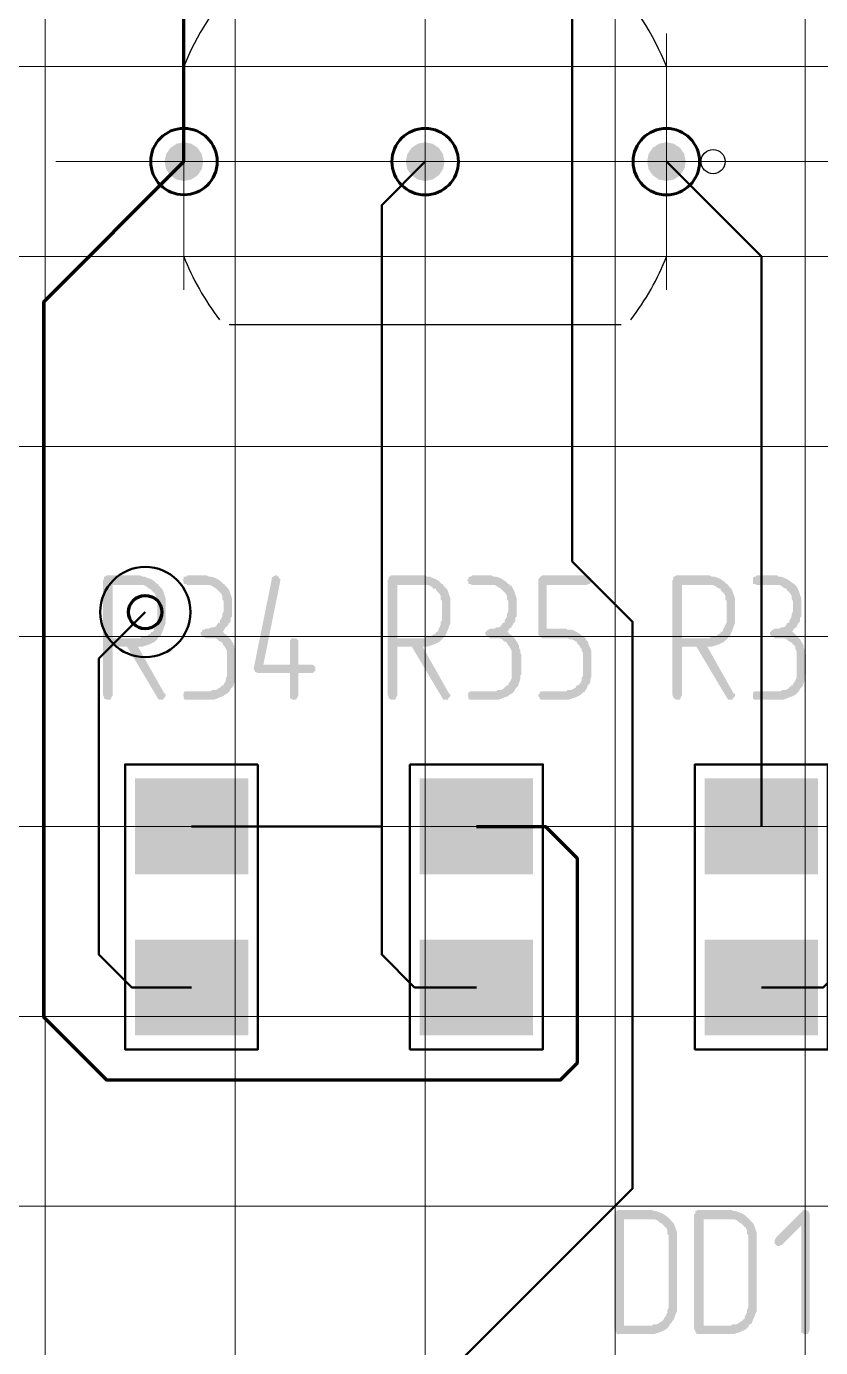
# Model space of a CAD drawing. Extents: x 260 to 1101, y 70 to 664.
# Drawn here: x 594.92 to 611.64, y 495.81 to 523.63 of the extents above; entities that cross this region are included whole.
import ezdxf

# ---------------------------------------------------------------- set-up
doc = ezdxf.new("R2010")
doc.units = 0
doc.header["$MEASUREMENT"] = 0
doc.layers.add('PDF _Геометрия', color=7, linetype='CONTINUOUS')
doc.layers.add('PDF _Сплошная заливка', color=7, linetype='CONTINUOUS')

msp = doc.modelspace()

# ---------------------------------------------------------------- hatches: boundary and pattern name
at = {"layer": 'PDF _Сплошная заливка', "true_color": 0xffffff, "transparency": 33554559}
for points in [[(597.83, 520.786), (597.861, 520.942), (597.95, 521.075), (598.082, 521.163), (598.238, 521.194), (598.238, 520.786)], [(602.908, 520.786), (602.939, 520.942), (603.028, 521.075), (603.16, 521.163), (603.316, 521.194), (603.316, 520.786)], [(607.987, 520.786), (608.018, 520.942), (608.106, 521.075), (608.238, 521.163), (608.394, 521.194), (608.394, 520.786)], [(598.238, 520.378), (598.082, 520.409), (597.95, 520.498), (597.861, 520.63), (597.83, 520.786), (598.238, 520.786)], [(598.646, 520.786), (598.615, 520.63), (598.526, 520.498), (598.394, 520.409), (598.238, 520.378), (598.238, 520.786)], [(603.316, 520.378), (603.16, 520.409), (603.028, 520.498), (602.939, 520.63), (602.908, 520.786), (603.316, 520.786)], [(603.724, 520.786), (603.693, 520.63), (603.604, 520.498), (603.472, 520.409), (603.316, 520.378), (603.316, 520.786)], [(608.394, 520.378), (608.238, 520.409), (608.106, 520.498), (608.018, 520.63), (607.987, 520.786), (608.394, 520.786)], [(608.802, 520.786), (608.771, 520.63), (608.683, 520.498), (608.55, 520.409), (608.394, 520.378), (608.394, 520.786)]]:
    msp.add_hatch(color=7, dxfattribs=at).paths.add_polyline_path(points)
at = {"layer": 'PDF _Сплошная заливка', "transparency": 33554559}
for points in [[(598.238, 520.786), (598.238, 521.194), (598.394, 521.163), (598.526, 521.075), (598.615, 520.942), (598.646, 520.786)], [(603.316, 520.786), (603.316, 521.194), (603.472, 521.163), (603.604, 521.075), (603.693, 520.942), (603.724, 520.786)], [(608.394, 520.786), (608.394, 521.194), (608.55, 521.163), (608.683, 521.075), (608.771, 520.942), (608.802, 520.786)], [(598.716, 512.071), (598.767, 512.046), (598.818, 512.046), (598.894, 512.02), (598.945, 511.995), (599.021, 511.944), (599.046, 511.919), (599.072, 511.893), (599.097, 511.893), (599.097, 511.893), (599.097, 511.868), (599.123, 511.843), (599.173, 511.792), (599.199, 511.741), (599.224, 511.665), (599.25, 511.588), (599.25, 511.538), (599.25, 511.512), (599.25, 511.309), (599.25, 511.258), (599.25, 511.208), (599.224, 511.182), (599.224, 511.182), (599.224, 511.182), (599.224, 511.157), (599.224, 511.157), (599.224, 511.106), (599.199, 511.08), (599.199, 511.08), (599.173, 511.055), (599.173, 511.03), (599.148, 511.004), (599.123, 510.979), (599.097, 510.953), (599.072, 510.903), (599.046, 510.877), (599.046, 510.877), (599.072, 510.877), (599.072, 510.852), (599.123, 510.827), (599.148, 510.801), (599.173, 510.776), (599.224, 510.725), (599.25, 510.674), (599.25, 510.674), (599.275, 510.649), (599.275, 510.623), (599.3, 510.598), (599.3, 510.547), (599.326, 510.496), (599.326, 510.445), (599.326, 510.395), (599.326, 510.014), (599.326, 510.014), (599.326, 509.988), (599.326, 509.988), (599.326, 509.963), (599.326, 509.938), (599.326, 509.887), (599.3, 509.81), (599.275, 509.734), (599.224, 509.683), (599.199, 509.633), (599.173, 509.607), (599.173, 509.607), (599.148, 509.582), (599.097, 509.557), (599.072, 509.531), (598.996, 509.506), (598.945, 509.48), (598.869, 509.455), (598.818, 509.455), (598.767, 509.455), (598.31, 509.455), (598.285, 509.455), (598.259, 509.455), (598.234, 509.48), (598.234, 509.48), (598.234, 509.506), (598.234, 509.531), (598.209, 509.557), (598.209, 509.557), (598.234, 509.557), (598.234, 509.582), (598.234, 509.607), (598.234, 509.607), (598.259, 509.633), (598.285, 509.633), (598.31, 509.633), (598.792, 509.633), (598.843, 509.658), (598.869, 509.658), (598.919, 509.658), (598.945, 509.683), (598.996, 509.709), (599.046, 509.76), (599.046, 509.76), (599.072, 509.76), (599.072, 509.785), (599.097, 509.81), (599.123, 509.861), (599.123, 509.912), (599.148, 509.963), (599.148, 510.014), (599.148, 510.395), (599.148, 510.395), (599.148, 510.42), (599.148, 510.445), (599.148, 510.471), (599.123, 510.522), (599.097, 510.573), (599.072, 510.598), (599.046, 510.649), (599.046, 510.649), (599.021, 510.674), (598.996, 510.674), (598.97, 510.699), (598.945, 510.725), (598.894, 510.75), (598.843, 510.75), (598.767, 510.75), (598.691, 510.75), (598.666, 510.776), (598.64, 510.776), (598.615, 510.776), (598.615, 510.801), (598.615, 510.801), (598.589, 510.827), (598.589, 510.852), (598.589, 510.852), (598.589, 510.877), (598.615, 510.877), (598.615, 510.903), (598.615, 510.903), (598.64, 510.928), (598.666, 510.928), (598.691, 510.953), (598.716, 510.953), (598.742, 510.953), (598.767, 510.953), (598.818, 510.979), (598.869, 510.979), (598.919, 511.004), (598.945, 511.055), (598.945, 511.055), (598.97, 511.08), (598.996, 511.08), (598.996, 511.131), (599.021, 511.157), (599.046, 511.208), (599.046, 511.258), (599.072, 511.309), (599.072, 511.512), (599.072, 511.512), (599.072, 511.538), (599.046, 511.563), (599.046, 511.588), (599.046, 511.639), (599.021, 511.69), (598.996, 511.715), (598.945, 511.766), (598.945, 511.766), (598.919, 511.792), (598.919, 511.792), (598.869, 511.817), (598.843, 511.843), (598.792, 511.868), (598.742, 511.868), (598.691, 511.868), (598.31, 511.868), (598.285, 511.893), (598.259, 511.893), (598.234, 511.893), (598.234, 511.919), (598.234, 511.919), (598.234, 511.944), (598.209, 511.969), (598.209, 511.969), (598.234, 511.995), (598.234, 511.995), (598.234, 512.02), (598.234, 512.046), (598.259, 512.046), (598.285, 512.046), (598.31, 512.071)], [(600.189, 512.071), (600.214, 512.046), (600.24, 512.046), (600.24, 512.046), (600.24, 512.02), (600.265, 511.995), (600.265, 511.969), (600.265, 511.944), (599.91, 510.192), (600.468, 510.192), (600.468, 510.674), (600.468, 510.674), (600.468, 510.674), (600.468, 510.699), (600.494, 510.725), (600.494, 510.725), (600.494, 510.75), (600.519, 510.75), (600.544, 510.75), (600.544, 510.75), (600.57, 510.75), (600.595, 510.75), (600.621, 510.725), (600.621, 510.725), (600.621, 510.725), (600.646, 510.699), (600.646, 510.674), (600.646, 510.192), (600.925, 510.192), (600.951, 510.192), (600.951, 510.192), (600.976, 510.166), (600.976, 510.166), (601.002, 510.141), (601.002, 510.141), (601.002, 510.115), (601.002, 510.115), (601.002, 510.09), (601.002, 510.064), (600.976, 510.039), (600.976, 510.039), (600.976, 510.039), (600.951, 510.014), (600.925, 510.014), (600.646, 510.014), (600.646, 509.557), (600.646, 509.531), (600.646, 509.531), (600.621, 509.506), (600.621, 509.48), (600.621, 509.48), (600.595, 509.455), (600.57, 509.455), (600.544, 509.455), (600.544, 509.455), (600.544, 509.455), (600.519, 509.455), (600.494, 509.48), (600.468, 509.48), (600.468, 509.506), (600.468, 509.506), (600.468, 509.557), (600.468, 510.014), (599.783, 510.014), (599.783, 510.014), (599.757, 510.039), (599.732, 510.039), (599.732, 510.039), (599.732, 510.064), (599.707, 510.09), (599.707, 510.115), (599.707, 510.115), (600.087, 511.995), (600.087, 511.995), (600.087, 512.02), (600.087, 512.02), (600.113, 512.046), (600.164, 512.071)], [(604.709, 512.071), (604.759, 512.046), (604.81, 512.046), (604.886, 512.02), (604.937, 511.995), (605.013, 511.944), (605.039, 511.919), (605.064, 511.893), (605.089, 511.893), (605.089, 511.893), (605.089, 511.868), (605.14, 511.843), (605.166, 511.792), (605.191, 511.741), (605.216, 511.665), (605.242, 511.588), (605.242, 511.538), (605.242, 511.512), (605.242, 511.309), (605.242, 511.258), (605.242, 511.208), (605.216, 511.182), (605.216, 511.182), (605.216, 511.182), (605.216, 511.157), (605.216, 511.157), (605.216, 511.106), (605.191, 511.08), (605.191, 511.08), (605.166, 511.055), (605.166, 511.03), (605.14, 511.004), (605.14, 510.979), (605.089, 510.953), (605.064, 510.903), (605.039, 510.877), (605.039, 510.877), (605.064, 510.877), (605.064, 510.852), (605.115, 510.827), (605.14, 510.801), (605.166, 510.776), (605.216, 510.725), (605.242, 510.674), (605.242, 510.674), (605.267, 510.649), (605.267, 510.623), (605.293, 510.598), (605.293, 510.547), (605.318, 510.496), (605.318, 510.445), (605.343, 510.395), (605.343, 510.014), (605.343, 510.014), (605.343, 509.988), (605.343, 509.988), (605.318, 509.963), (605.318, 509.938), (605.318, 509.887), (605.293, 509.81), (605.267, 509.734), (605.216, 509.683), (605.191, 509.633), (605.166, 509.607), (605.166, 509.607), (605.14, 509.582), (605.089, 509.557), (605.064, 509.531), (604.988, 509.506), (604.937, 509.48), (604.861, 509.455), (604.81, 509.455), (604.785, 509.455), (604.302, 509.455), (604.277, 509.455), (604.252, 509.455), (604.226, 509.48), (604.226, 509.48), (604.226, 509.506), (604.226, 509.531), (604.201, 509.557), (604.201, 509.557), (604.226, 509.557), (604.226, 509.582), (604.226, 509.607), (604.252, 509.607), (604.252, 509.633), (604.277, 509.633), (604.302, 509.633), (604.81, 509.633), (604.836, 509.658), (604.861, 509.658), (604.912, 509.658), (604.963, 509.683), (604.988, 509.709), (605.039, 509.76), (605.039, 509.76), (605.064, 509.76), (605.064, 509.785), (605.089, 509.81), (605.115, 509.861), (605.14, 509.912), (605.14, 509.963), (605.14, 510.014), (605.14, 510.395), (605.14, 510.395), (605.14, 510.42), (605.14, 510.445), (605.14, 510.471), (605.115, 510.522), (605.089, 510.573), (605.064, 510.598), (605.039, 510.649), (605.039, 510.649), (605.013, 510.674), (604.988, 510.674), (604.963, 510.699), (604.937, 510.725), (604.886, 510.75), (604.836, 510.75), (604.785, 510.75), (604.683, 510.75), (604.658, 510.776), (604.632, 510.776), (604.607, 510.776), (604.607, 510.801), (604.607, 510.801), (604.582, 510.827), (604.582, 510.852), (604.582, 510.852), (604.582, 510.877), (604.607, 510.877), (604.607, 510.903), (604.607, 510.903), (604.632, 510.928), (604.658, 510.928), (604.683, 510.953), (604.709, 510.953), (604.734, 510.953), (604.785, 510.953), (604.81, 510.979), (604.861, 510.979), (604.912, 511.004), (604.937, 511.055), (604.937, 511.055), (604.963, 511.08), (604.988, 511.08), (604.988, 511.131), (605.013, 511.157), (605.039, 511.208), (605.039, 511.258), (605.064, 511.309), (605.064, 511.512), (605.064, 511.512), (605.064, 511.538), (605.039, 511.563), (605.039, 511.588), (605.039, 511.639), (605.013, 511.69), (604.988, 511.715), (604.937, 511.766), (604.937, 511.766), (604.912, 511.792), (604.912, 511.792), (604.861, 511.817), (604.836, 511.843), (604.785, 511.868), (604.734, 511.868), (604.683, 511.868), (604.302, 511.868), (604.277, 511.893), (604.252, 511.893), (604.226, 511.893), (604.226, 511.919), (604.226, 511.919), (604.226, 511.944), (604.201, 511.969), (604.201, 511.969), (604.226, 511.995), (604.226, 511.995), (604.226, 512.02), (604.252, 512.046), (604.252, 512.046), (604.277, 512.046), (604.302, 512.071)], [(606.74, 512.071), (606.765, 512.046), (606.791, 512.046), (606.791, 512.02), (606.816, 512.02), (606.816, 511.995), (606.816, 511.969), (606.816, 511.969), (606.816, 511.944), (606.816, 511.919), (606.791, 511.919), (606.791, 511.893), (606.765, 511.893), (606.765, 511.893), (606.715, 511.868), (605.877, 511.868), (605.877, 510.953), (606.283, 510.953), (606.308, 510.928), (606.334, 510.928), (606.41, 510.928), (606.461, 510.903), (606.511, 510.877), (606.588, 510.827), (606.613, 510.801), (606.664, 510.776), (606.664, 510.776), (606.664, 510.776), (606.689, 510.75), (606.715, 510.699), (606.74, 510.674), (606.765, 510.598), (606.791, 510.547), (606.816, 510.471), (606.816, 510.42), (606.816, 510.369), (606.816, 510.014), (606.816, 510.014), (606.816, 509.988), (606.816, 509.988), (606.816, 509.963), (606.816, 509.938), (606.791, 509.887), (606.791, 509.81), (606.74, 509.76), (606.715, 509.683), (606.689, 509.658), (606.664, 509.607), (606.638, 509.607), (606.613, 509.582), (606.588, 509.557), (606.537, 509.531), (606.486, 509.506), (606.41, 509.48), (606.334, 509.455), (606.308, 509.455), (606.257, 509.455), (605.775, 509.455), (605.775, 509.455), (605.75, 509.455), (605.724, 509.48), (605.724, 509.48), (605.724, 509.506), (605.699, 509.531), (605.699, 509.557), (605.699, 509.557), (605.699, 509.557), (605.724, 509.582), (605.724, 509.607), (605.724, 509.607), (605.75, 509.633), (605.775, 509.633), (605.8, 509.633), (606.283, 509.633), (606.308, 509.658), (606.359, 509.658), (606.384, 509.658), (606.435, 509.683), (606.486, 509.709), (606.511, 509.76), (606.537, 509.76), (606.537, 509.76), (606.562, 509.785), (606.588, 509.81), (606.613, 509.861), (606.613, 509.912), (606.638, 509.963), (606.638, 510.014), (606.638, 510.395), (606.638, 510.395), (606.638, 510.42), (606.638, 510.445), (606.613, 510.471), (606.613, 510.522), (606.588, 510.547), (606.562, 510.598), (606.511, 510.649), (606.511, 510.649), (606.511, 510.674), (606.486, 510.674), (606.461, 510.699), (606.41, 510.725), (606.359, 510.725), (606.308, 510.75), (606.257, 510.75), (605.775, 510.75), (605.775, 510.75), (605.75, 510.776), (605.724, 510.776), (605.724, 510.801), (605.699, 510.827), (605.699, 510.852), (605.699, 511.969), (605.699, 511.969), (605.699, 511.969), (605.699, 511.995), (605.724, 512.02), (605.724, 512.046), (605.75, 512.046), (605.775, 512.071), (605.8, 512.071)], [(610.726, 512.071), (610.752, 512.046), (610.803, 512.046), (610.879, 512.02), (610.929, 511.995), (611.006, 511.944), (611.031, 511.919), (611.082, 511.893), (611.082, 511.893), (611.082, 511.893), (611.107, 511.868), (611.133, 511.843), (611.158, 511.792), (611.183, 511.741), (611.209, 511.665), (611.234, 511.588), (611.234, 511.538), (611.234, 511.512), (611.234, 511.309), (611.234, 511.258), (611.234, 511.208), (611.209, 511.182), (611.209, 511.182), (611.209, 511.182), (611.209, 511.157), (611.209, 511.157), (611.209, 511.106), (611.183, 511.08), (611.183, 511.08), (611.158, 511.055), (611.158, 511.03), (611.133, 511.004), (611.133, 510.979), (611.082, 510.953), (611.056, 510.903), (611.031, 510.877), (611.031, 510.877), (611.056, 510.877), (611.082, 510.852), (611.107, 510.827), (611.133, 510.801), (611.158, 510.776), (611.209, 510.725), (611.234, 510.674), (611.234, 510.674), (611.26, 510.649), (611.26, 510.623), (611.285, 510.598), (611.285, 510.547), (611.31, 510.496), (611.31, 510.445), (611.336, 510.395), (611.336, 510.014), (611.336, 510.014), (611.336, 509.988), (611.336, 509.988), (611.31, 509.963), (611.31, 509.938), (611.31, 509.887), (611.285, 509.81), (611.26, 509.734), (611.209, 509.683), (611.183, 509.633), (611.158, 509.607), (611.158, 509.607), (611.133, 509.582), (611.107, 509.557), (611.056, 509.531), (610.98, 509.506), (610.929, 509.48), (610.853, 509.455), (610.803, 509.455), (610.777, 509.455), (610.295, 509.455), (610.269, 509.455), (610.244, 509.455), (610.219, 509.48), (610.219, 509.48), (610.219, 509.506), (610.219, 509.531), (610.219, 509.557), (610.219, 509.557), (610.219, 509.557), (610.219, 509.582), (610.219, 509.607), (610.244, 509.607), (610.244, 509.633), (610.269, 509.633), (610.295, 509.633), (610.803, 509.633), (610.828, 509.658), (610.853, 509.658), (610.904, 509.658), (610.955, 509.683), (610.98, 509.709), (611.031, 509.76), (611.031, 509.76), (611.056, 509.76), (611.056, 509.785), (611.082, 509.81), (611.107, 509.861), (611.133, 509.912), (611.133, 509.963), (611.133, 510.014), (611.133, 510.395), (611.133, 510.395), (611.133, 510.42), (611.133, 510.445), (611.133, 510.471), (611.107, 510.522), (611.107, 510.573), (611.082, 510.598), (611.031, 510.649), (611.031, 510.649), (611.006, 510.674), (610.98, 510.674), (610.955, 510.699), (610.929, 510.725), (610.879, 510.75), (610.828, 510.75), (610.777, 510.75), (610.676, 510.75), (610.65, 510.776), (610.625, 510.776), (610.599, 510.776), (610.599, 510.801), (610.599, 510.801), (610.574, 510.827), (610.574, 510.852), (610.574, 510.852), (610.574, 510.877), (610.599, 510.877), (610.599, 510.903), (610.599, 510.903), (610.625, 510.928), (610.65, 510.928), (610.676, 510.953), (610.701, 510.953), (610.726, 510.953), (610.777, 510.953), (610.803, 510.979), (610.853, 510.979), (610.904, 511.004), (610.929, 511.055), (610.929, 511.055), (610.955, 511.08), (610.98, 511.08), (610.98, 511.131), (611.006, 511.157), (611.031, 511.208), (611.031, 511.258), (611.056, 511.309), (611.056, 511.512), (611.056, 511.512), (611.056, 511.538), (611.031, 511.563), (611.031, 511.588), (611.031, 511.639), (611.006, 511.69), (610.98, 511.715), (610.929, 511.766), (610.929, 511.766), (610.929, 511.792), (610.904, 511.792), (610.853, 511.817), (610.828, 511.843), (610.777, 511.868), (610.726, 511.868), (610.676, 511.868), (610.295, 511.868), (610.269, 511.893), (610.244, 511.893), (610.219, 511.893), (610.219, 511.919), (610.219, 511.919), (610.219, 511.944), (610.219, 511.969), (610.219, 511.969), (610.219, 511.995), (610.219, 511.995), (610.219, 512.02), (610.244, 512.046), (610.244, 512.046), (610.269, 512.046), (610.295, 512.071), (610.701, 512.071)], [(611.336, 498.711), (611.361, 498.685), (611.387, 498.685), (611.387, 498.685), (611.387, 498.66), (611.412, 498.634), (611.412, 498.609), (611.412, 496.196), (611.412, 496.171), (611.412, 496.171), (611.387, 496.145), (611.387, 496.12), (611.387, 496.12), (611.361, 496.094), (611.336, 496.094), (611.31, 496.094), (611.31, 496.094), (611.31, 496.094), (611.285, 496.094), (611.26, 496.12), (611.234, 496.12), (611.234, 496.145), (611.234, 496.145), (611.234, 496.196), (611.234, 498.38), (610.828, 497.974), (610.828, 497.974), (610.803, 497.974), (610.777, 497.949), (610.752, 497.949), (610.752, 497.949), (610.726, 497.949), (610.701, 497.974), (610.701, 497.974), (610.676, 497.999), (610.676, 497.999), (610.676, 498.025), (610.676, 498.05), (610.676, 498.05), (610.676, 498.076), (610.676, 498.076), (610.701, 498.127), (611.26, 498.685), (611.26, 498.685), (611.26, 498.685), (611.285, 498.711), (611.31, 498.711), (611.31, 498.711)]]:
    msp.add_hatch(color=256, dxfattribs=at).paths.add_polyline_path(points)
h = msp.add_hatch(color=256, dxfattribs=at)
h.paths.add_polyline_path([(597.294, 511.868), (596.736, 511.868), (596.736, 510.75), (597.32, 510.75), (597.345, 510.776), (597.371, 510.776), (597.421, 510.776), (597.472, 510.801), (597.498, 510.827), (597.548, 510.852), (597.548, 510.877), (597.574, 510.877), (597.599, 510.903), (597.599, 510.928), (597.625, 510.979), (597.65, 511.03), (597.65, 511.08), (597.675, 511.131), (597.675, 511.512), (597.675, 511.512), (597.675, 511.538), (597.65, 511.563), (597.65, 511.588), (597.65, 511.639), (597.625, 511.69), (597.599, 511.715), (597.548, 511.766), (597.548, 511.766), (597.523, 511.792), (597.498, 511.792), (597.472, 511.817), (597.447, 511.843), (597.396, 511.868), (597.345, 511.868)], flags=0)
h.paths.add_polyline_path([(597.32, 512.071), (597.371, 512.046), (597.421, 512.046), (597.472, 512.02), (597.548, 511.995), (597.625, 511.944), (597.65, 511.919), (597.675, 511.893), (597.675, 511.893), (597.701, 511.893), (597.701, 511.868), (597.726, 511.843), (597.777, 511.792), (597.802, 511.741), (597.828, 511.665), (597.853, 511.588), (597.853, 511.538), (597.853, 511.512), (597.853, 511.131), (597.853, 511.131), (597.853, 511.131), (597.853, 511.106), (597.853, 511.08), (597.853, 511.055), (597.828, 511.004), (597.802, 510.928), (597.777, 510.877), (597.751, 510.801), (597.701, 510.776), (597.675, 510.725), (597.675, 510.725), (597.65, 510.699), (597.625, 510.674), (597.574, 510.649), (597.523, 510.623), (597.447, 510.598), (597.371, 510.573), (597.32, 510.573), (597.294, 510.573), (597.269, 510.573), (597.828, 509.582), (597.828, 509.582), (597.853, 509.582), (597.853, 509.557), (597.853, 509.557), (597.853, 509.531), (597.853, 509.531), (597.828, 509.506), (597.828, 509.48), (597.802, 509.48), (597.802, 509.455), (597.777, 509.455), (597.751, 509.455), (597.726, 509.455), (597.701, 509.455), (597.701, 509.455), (597.701, 509.48), (597.675, 509.48), (597.675, 509.506), (597.041, 510.573), (596.736, 510.573), (596.736, 509.557), (596.736, 509.531), (596.736, 509.531), (596.71, 509.506), (596.71, 509.48), (596.71, 509.48), (596.685, 509.455), (596.66, 509.455), (596.634, 509.455), (596.634, 509.455), (596.609, 509.455), (596.609, 509.455), (596.558, 509.48), (596.558, 509.48), (596.558, 509.506), (596.558, 509.506), (596.533, 509.557), (596.533, 511.969), (596.533, 511.969), (596.533, 511.969), (596.558, 511.995), (596.558, 512.02), (596.558, 512.046), (596.583, 512.046), (596.609, 512.071), (596.634, 512.071)], flags=0)
h = msp.add_hatch(color=256, dxfattribs=at)
h.paths.add_polyline_path([(603.287, 511.868), (602.728, 511.868), (602.728, 510.75), (603.312, 510.75), (603.338, 510.776), (603.363, 510.776), (603.414, 510.776), (603.464, 510.801), (603.49, 510.827), (603.541, 510.852), (603.541, 510.877), (603.566, 510.877), (603.591, 510.903), (603.591, 510.928), (603.617, 510.979), (603.642, 511.03), (603.642, 511.08), (603.668, 511.131), (603.668, 511.512), (603.668, 511.512), (603.668, 511.538), (603.642, 511.563), (603.642, 511.588), (603.642, 511.639), (603.617, 511.69), (603.591, 511.715), (603.541, 511.766), (603.541, 511.766), (603.541, 511.792), (603.49, 511.792), (603.464, 511.817), (603.439, 511.843), (603.388, 511.868), (603.338, 511.868)], flags=0)
h.paths.add_polyline_path([(603.312, 512.071), (603.363, 512.046), (603.414, 512.046), (603.464, 512.02), (603.541, 511.995), (603.617, 511.944), (603.642, 511.919), (603.668, 511.893), (603.668, 511.893), (603.693, 511.893), (603.693, 511.868), (603.718, 511.843), (603.769, 511.792), (603.795, 511.741), (603.82, 511.665), (603.845, 511.588), (603.845, 511.538), (603.845, 511.512), (603.845, 511.131), (603.845, 511.131), (603.845, 511.131), (603.845, 511.106), (603.845, 511.08), (603.845, 511.055), (603.82, 511.004), (603.795, 510.928), (603.769, 510.877), (603.744, 510.801), (603.718, 510.776), (603.668, 510.725), (603.668, 510.725), (603.642, 510.699), (603.617, 510.674), (603.566, 510.649), (603.515, 510.623), (603.439, 510.598), (603.363, 510.573), (603.312, 510.573), (603.287, 510.573), (603.261, 510.573), (603.82, 509.582), (603.82, 509.582), (603.845, 509.582), (603.845, 509.557), (603.845, 509.557), (603.845, 509.531), (603.845, 509.531), (603.82, 509.506), (603.82, 509.48), (603.795, 509.48), (603.795, 509.455), (603.769, 509.455), (603.744, 509.455), (603.718, 509.455), (603.693, 509.455), (603.693, 509.455), (603.693, 509.48), (603.668, 509.48), (603.668, 509.506), (603.033, 510.573), (602.728, 510.573), (602.728, 509.557), (602.728, 509.531), (602.728, 509.531), (602.703, 509.506), (602.703, 509.48), (602.703, 509.48), (602.677, 509.455), (602.652, 509.455), (602.627, 509.455), (602.627, 509.455), (602.627, 509.455), (602.601, 509.455), (602.55, 509.48), (602.55, 509.48), (602.55, 509.506), (602.55, 509.506), (602.525, 509.557), (602.525, 511.969), (602.525, 511.969), (602.525, 511.969), (602.55, 511.995), (602.55, 512.02), (602.55, 512.046), (602.576, 512.046), (602.601, 512.071), (602.627, 512.071)], flags=0)
h = msp.add_hatch(color=256, dxfattribs=at)
h.paths.add_polyline_path([(609.279, 511.868), (608.72, 511.868), (608.72, 510.75), (609.304, 510.75), (609.33, 510.776), (609.355, 510.776), (609.406, 510.776), (609.457, 510.801), (609.482, 510.827), (609.533, 510.852), (609.533, 510.877), (609.558, 510.877), (609.584, 510.903), (609.584, 510.928), (609.609, 510.979), (609.635, 511.03), (609.66, 511.08), (609.66, 511.131), (609.66, 511.512), (609.66, 511.512), (609.66, 511.538), (609.635, 511.563), (609.635, 511.588), (609.635, 511.639), (609.609, 511.69), (609.584, 511.715), (609.533, 511.766), (609.533, 511.766), (609.533, 511.792), (609.508, 511.792), (609.457, 511.817), (609.431, 511.843), (609.381, 511.868), (609.33, 511.868)], flags=0)
h.paths.add_polyline_path([(609.304, 512.071), (609.355, 512.046), (609.406, 512.046), (609.482, 512.02), (609.533, 511.995), (609.609, 511.944), (609.635, 511.919), (609.66, 511.893), (609.685, 511.893), (609.685, 511.893), (609.685, 511.868), (609.711, 511.843), (609.761, 511.792), (609.787, 511.741), (609.812, 511.665), (609.838, 511.588), (609.838, 511.538), (609.838, 511.512), (609.838, 511.131), (609.838, 511.131), (609.838, 511.131), (609.838, 511.106), (609.838, 511.08), (609.838, 511.055), (609.812, 511.004), (609.787, 510.928), (609.761, 510.877), (609.736, 510.801), (609.711, 510.776), (609.66, 510.725), (609.66, 510.725), (609.635, 510.699), (609.609, 510.674), (609.558, 510.649), (609.508, 510.623), (609.431, 510.598), (609.355, 510.573), (609.33, 510.573), (609.279, 510.573), (609.254, 510.573), (609.812, 509.582), (609.838, 509.582), (609.838, 509.582), (609.838, 509.557), (609.838, 509.557), (609.838, 509.531), (609.838, 509.531), (609.812, 509.506), (609.812, 509.48), (609.787, 509.48), (609.787, 509.455), (609.761, 509.455), (609.736, 509.455), (609.711, 509.455), (609.685, 509.455), (609.685, 509.455), (609.685, 509.48), (609.685, 509.48), (609.66, 509.506), (609.025, 510.573), (608.72, 510.573), (608.72, 509.557), (608.72, 509.531), (608.72, 509.531), (608.695, 509.506), (608.695, 509.48), (608.695, 509.48), (608.67, 509.455), (608.644, 509.455), (608.619, 509.455), (608.619, 509.455), (608.619, 509.455), (608.594, 509.455), (608.568, 509.48), (608.543, 509.48), (608.543, 509.506), (608.543, 509.506), (608.517, 509.557), (608.517, 511.969), (608.517, 511.969), (608.517, 511.969), (608.543, 511.995), (608.543, 512.02), (608.543, 512.046), (608.568, 512.046), (608.594, 512.071), (608.619, 512.071)], flags=0)
h = msp.add_hatch(color=256, dxfattribs=at)
h.paths.add_polyline_path([(608.06, 498.508), (607.502, 498.508), (607.502, 496.272), (608.086, 496.272), (608.111, 496.298), (608.136, 496.298), (608.187, 496.298), (608.238, 496.323), (608.263, 496.348), (608.314, 496.374), (608.314, 496.399), (608.34, 496.399), (608.34, 496.425), (608.365, 496.45), (608.39, 496.501), (608.416, 496.552), (608.416, 496.603), (608.441, 496.653), (608.441, 498.152), (608.441, 498.152), (608.441, 498.177), (608.416, 498.203), (608.416, 498.228), (608.416, 498.279), (608.39, 498.33), (608.365, 498.355), (608.314, 498.406), (608.314, 498.406), (608.289, 498.431), (608.263, 498.431), (608.238, 498.457), (608.213, 498.482), (608.162, 498.508), (608.111, 498.508)], flags=0)
h.paths.add_polyline_path([(608.086, 498.711), (608.136, 498.685), (608.187, 498.685), (608.238, 498.66), (608.314, 498.634), (608.39, 498.584), (608.416, 498.558), (608.441, 498.533), (608.441, 498.533), (608.466, 498.533), (608.466, 498.508), (608.492, 498.482), (608.543, 498.431), (608.568, 498.38), (608.594, 498.304), (608.619, 498.228), (608.619, 498.177), (608.619, 498.152), (608.619, 496.653), (608.619, 496.653), (608.619, 496.628), (608.619, 496.628), (608.619, 496.603), (608.619, 496.577), (608.594, 496.526), (608.568, 496.45), (608.543, 496.399), (608.492, 496.323), (608.466, 496.298), (608.441, 496.247), (608.441, 496.247), (608.416, 496.221), (608.39, 496.196), (608.34, 496.171), (608.289, 496.145), (608.213, 496.12), (608.136, 496.094), (608.086, 496.094), (608.06, 496.094), (607.375, 496.094), (607.375, 496.094), (607.349, 496.094), (607.349, 496.12), (607.324, 496.145), (607.324, 496.171), (607.299, 496.196), (607.299, 498.609), (607.299, 498.609), (607.299, 498.609), (607.324, 498.634), (607.324, 498.66), (607.324, 498.685), (607.349, 498.685), (607.375, 498.711), (607.4, 498.711)], flags=0)
h = msp.add_hatch(color=256, dxfattribs=at)
h.paths.add_polyline_path([(609.736, 498.508), (609.177, 498.508), (609.177, 496.272), (609.761, 496.272), (609.787, 496.298), (609.812, 496.298), (609.863, 496.298), (609.914, 496.323), (609.939, 496.348), (609.99, 496.374), (609.99, 496.399), (610.015, 496.399), (610.041, 496.425), (610.041, 496.45), (610.066, 496.501), (610.092, 496.552), (610.092, 496.603), (610.117, 496.653), (610.117, 498.152), (610.117, 498.152), (610.117, 498.177), (610.092, 498.203), (610.092, 498.228), (610.092, 498.279), (610.066, 498.33), (610.041, 498.355), (609.99, 498.406), (609.99, 498.406), (609.965, 498.431), (609.939, 498.431), (609.914, 498.457), (609.888, 498.482), (609.838, 498.508), (609.787, 498.508)], flags=0)
h.paths.add_polyline_path([(609.761, 498.711), (609.812, 498.685), (609.863, 498.685), (609.914, 498.66), (609.99, 498.634), (610.066, 498.584), (610.092, 498.558), (610.117, 498.533), (610.117, 498.533), (610.142, 498.533), (610.142, 498.508), (610.168, 498.482), (610.219, 498.431), (610.244, 498.38), (610.269, 498.304), (610.295, 498.228), (610.295, 498.177), (610.295, 498.152), (610.295, 496.653), (610.295, 496.653), (610.295, 496.628), (610.295, 496.628), (610.295, 496.603), (610.295, 496.577), (610.269, 496.526), (610.244, 496.45), (610.219, 496.399), (610.193, 496.323), (610.142, 496.298), (610.117, 496.247), (610.117, 496.247), (610.092, 496.221), (610.066, 496.196), (610.015, 496.171), (609.965, 496.145), (609.888, 496.12), (609.812, 496.094), (609.761, 496.094), (609.736, 496.094), (609.051, 496.094), (609.051, 496.094), (609.025, 496.094), (609.025, 496.12), (609, 496.145), (609, 496.171), (608.974, 496.196), (608.974, 498.609), (608.974, 498.609), (608.974, 498.609), (609, 498.634), (609, 498.66), (609, 498.685), (609.025, 498.685), (609.051, 498.711), (609.076, 498.711)], flags=0)

# ---------------------------------------------------------------- linework, layer by layer
at = {"layer": 'PDF _Геометрия', "lineweight": 18}
for points in [[(595.319, 381.546), (595.319, 382.786), (595.319, 592.786)], [(599.318, 380.306), (599.318, 382.786), (599.318, 592.786)], [(603.316, 381.546), (603.316, 382.786), (603.316, 592.786)], [(607.315, 380.306), (607.315, 382.786), (607.315, 592.786)], [(611.313, 381.546), (611.313, 382.786), (611.313, 592.786)], [(598.238, 518.086), (598.238, 523.486)], [(603.316, 518.086), (603.316, 523.486)], [(608.394, 518.086), (608.394, 523.486)], [(598.238, 518.386), (598.238, 523.186)], [(603.316, 518.386), (603.316, 523.186)], [(608.394, 518.386), (608.394, 523.186)], [(326.173, 522.786), (327.413, 522.786), (647.301, 522.786)], [(595.539, 520.786), (600.937, 520.786)], [(595.839, 520.786), (600.637, 520.786)], [(600.617, 520.786), (606.015, 520.786)], [(600.917, 520.786), (605.715, 520.786)], [(605.695, 520.786), (611.094, 520.786)], [(605.995, 520.786), (610.794, 520.786)], [(610.614, 520.786), (616.012, 520.786)], [(610.913, 520.786), (615.712, 520.786)], [(324.934, 518.786), (327.413, 518.786), (647.301, 518.786)], [(326.173, 514.786), (327.413, 514.786), (647.301, 514.786)], [(324.934, 510.786), (327.413, 510.786), (647.301, 510.786)], [(326.173, 506.786), (327.413, 506.786), (647.301, 506.786)], [(324.934, 502.786), (327.413, 502.786), (647.301, 502.786)], [(326.173, 498.786), (327.413, 498.786), (647.301, 498.786)]]:
    msp.add_lwpolyline(points, dxfattribs=at)
at = {"layer": 'PDF _Геометрия', "lineweight": 80}
msp.add_lwpolyline([(604.396, 506.786), (605.846, 506.786), (606.514, 506.118), (606.514, 501.8), (606.159, 501.445), (596.612, 501.445), (595.289, 502.768), (595.289, 517.836), (598.238, 520.786), (598.238, 536.62), (603.34, 541.724), (605.315, 541.292), (603.772, 541.292), (603.34, 541.724), (603.061, 542.003), (603.061, 548.486), (604.94, 550.365), (604.94, 571.762), (602.816, 573.886)], dxfattribs=at)
at = {"layer": 'PDF _Геометрия', "lineweight": 50}
for points in [[(606.413, 527.556), (606.413, 512.367), (607.682, 511.097), (607.682, 499.159), (599.1, 490.574), (599.1, 478.178), (597.729, 476.807), (573.85, 476.807), (561.115, 489.546), (559.331, 489.546), (561.539, 491.754), (561.539, 501.038), (560.663, 501.914), (558.766, 501.914), (557.103, 503.578), (557.103, 527.821)], [(602.401, 506.786), (602.401, 519.871), (603.316, 520.786)], [(610.394, 506.786), (610.394, 518.786), (608.394, 520.786)], [(610.394, 503.394), (611.694, 503.394), (615.085, 506.786), (616.392, 506.786), (616.392, 518.786), (618.391, 520.786)], [(597.424, 511.3), (596.447, 510.322), (596.447, 504.086), (597.139, 503.394), (598.398, 503.394)], [(604.396, 503.394), (603.093, 503.394), (602.401, 504.086), (602.401, 506.786), (598.398, 506.786)]]:
    msp.add_lwpolyline(points, dxfattribs=at)
at = {"layer": 'PDF _Геометрия', "lineweight": 30}
msp.add_lwpolyline([(608.401, 522.773, 0.209554), (605.302, 525.873, 0.414309), (598.231, 522.773)], format="xyb", dxfattribs=at)
msp.add_lwpolyline([(599.191, 517.357), (607.442, 517.357)], dxfattribs=at)
at = {"layer": 'PDF _Геометрия', "lineweight": 50}
for points in [[(599.797, 508.09), (599.797, 502.09), (596.998, 502.09), (596.998, 508.09)], [(602.996, 508.09), (602.996, 502.09), (605.795, 502.09), (605.795, 508.09)], [(611.793, 508.09), (611.793, 502.09), (608.994, 502.09), (608.994, 508.09)]]:
    msp.add_lwpolyline(points, close=True, dxfattribs=at)
at = {"layer": 'PDF _Геометрия', "lineweight": 60}
for centre in [(598.238, 520.787), (598.238, 520.787), (603.316, 520.786), (603.316, 520.786), (608.394, 520.786), (608.394, 520.786)]:
    msp.add_circle(centre, 0.7, dxfattribs=at)
at = {"layer": 'PDF _Геометрия', "lineweight": 30}
msp.add_circle((609.377, 520.786), 0.254, dxfattribs=at)
at = {"layer": 'PDF _Геометрия', "lineweight": 50}
msp.add_circle((597.424, 511.3), 0.95, dxfattribs=at)
at = {"layer": 'PDF _Геометрия', "color": 7, "lineweight": 70, "true_color": 0xffffff}
msp.add_circle((597.424, 511.3), 0.35, dxfattribs=at)
at = {"layer": 'PDF _Геометрия', "lineweight": 30}
for centre, start, end in [((603.321, 520.787), 201.3235, 217.5573), ((603.312, 520.787), 322.4427, 338.6765)]:
    msp.add_arc(centre, 5.464, start, end, dxfattribs=at)
at = {"layer": 'PDF _Сплошная заливка', "lineweight": 60, "transparency": 33554559}
for points in [[(599.591, 505.776), (597.205, 505.776), (599.591, 507.797), (597.205, 507.797)], [(599.591, 505.776), (597.205, 505.776), (599.591, 507.797), (597.205, 507.797)], [(605.589, 505.776), (603.202, 505.776), (605.589, 507.797), (603.202, 507.797)], [(605.589, 505.776), (603.202, 505.776), (605.589, 507.797), (603.202, 507.797)], [(609.2, 507.797), (611.587, 507.797), (609.2, 505.776), (611.587, 505.776)], [(609.2, 507.797), (611.587, 507.797), (609.2, 505.776), (611.587, 505.776)], [(599.591, 502.383), (597.205, 502.383), (599.591, 504.404), (597.205, 504.404)], [(599.591, 502.383), (597.205, 502.383), (599.591, 504.404), (597.205, 504.404)], [(605.589, 502.383), (603.202, 502.383), (605.589, 504.404), (603.202, 504.404)], [(605.589, 502.383), (603.202, 502.383), (605.589, 504.404), (603.202, 504.404)], [(609.2, 504.404), (611.587, 504.404), (609.2, 502.383), (611.587, 502.383)], [(609.2, 504.404), (611.587, 504.404), (609.2, 502.383), (611.587, 502.383)]]:
    msp.add_solid(points, dxfattribs=at)

doc.saveas('drawing.dxf')
